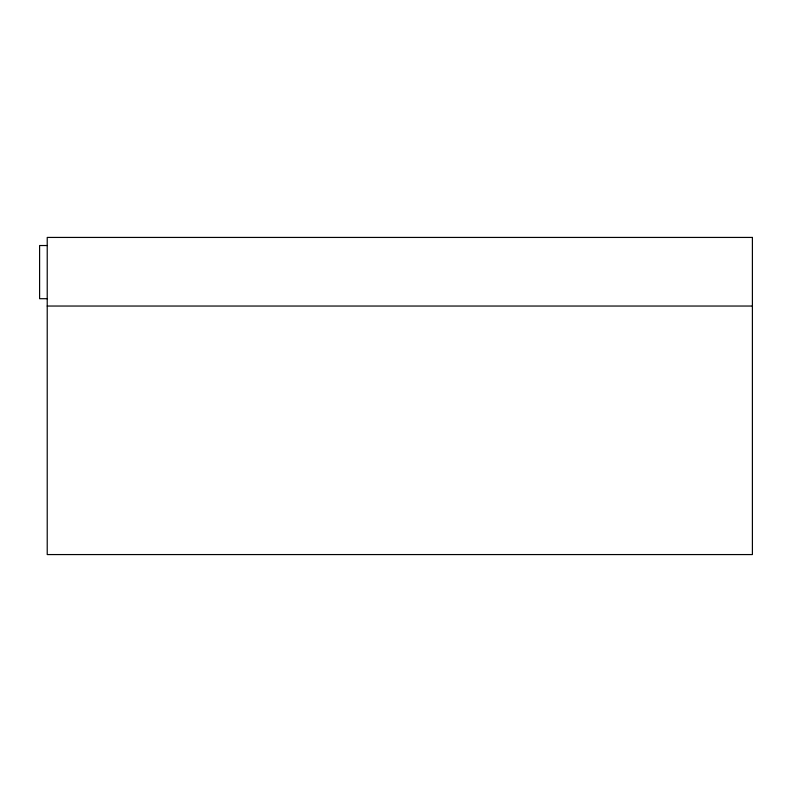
<?xml version="1.0" encoding="UTF-8"?>
<svg xmlns="http://www.w3.org/2000/svg" width="792" height="792" viewBox="0 0 792 792"><rect width="100%" height="100%" fill="white"/><g stroke="black" fill="none" stroke-linecap="round" stroke-linejoin="round"><path stroke-width="1.19" d="M47.223 245.53L39.6 245.53L39.6 298.703L47.223 298.703M47.223 306.039L752.4 306.039M752.4 237.432L47.223 237.432L47.223 554.568L752.4 554.568L752.4 237.432"/></g></svg>
